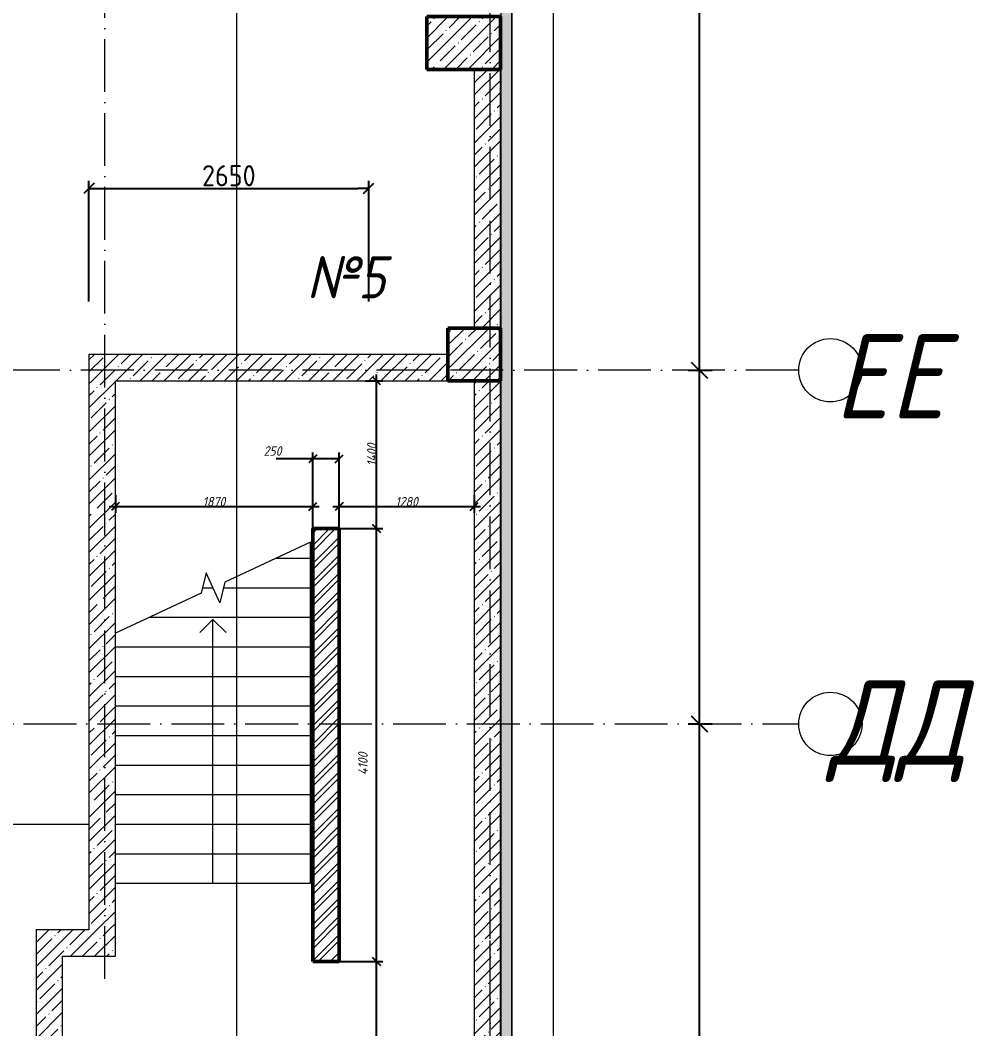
# Model space of a CAD drawing. Header units: millimetres. Extents: x -401725 to 250493, y 305116 to 802890.
# Drawn here: x -254053 to -245008, y 508059 to 517613 of the extents above; entities that cross this region are included whole.
import ezdxf

# ---------------------------------------------------------------- set-up
doc = ezdxf.new("R2010")
doc.units = ezdxf.units.MM
doc.linetypes.add('50_200_ШТРИХ_1Т_ш5_п1_п1_', pattern=[700, 500, -100, 0, -100])
for name, color, linetype, lineweight in [('A-____-____-DIMS', 7, 'Continuous', 9), ('A-FLOR-____-OTLN', 7, 'Continuous', 9), ('A-WALL-____-MCUT', 7, 'Continuous', 13), ('A-WALL-____-MCUT-1', 7, 'Continuous', 9), ('A-WALL-____-MCUT-2', 7, 'Continuous', 50), ('A-WALL-____-MCUT-3', 7, 'Continuous', 9), ('A-WALL-____-PATT-1', 7, 'Continuous', 9), ('G-____-____-TEXT', 7, 'Continuous', 9), ('S-COLS-____-MCUT', 7, 'Continuous', 50), ('S-COLS-____-OTLN', 7, 'Continuous', 9), ('S-GRID-____-IDEN', 7, 'Continuous', 9), ('S-GRID-____-OTLN-1', 7, '50_200_ШТРИХ_1Т_ш5_п1_п1_', 9), ('S-STRS-____-MBND', 7, 'Continuous', 9), ('S-STRS-____-OTLN-1', 7, 'Continuous', 9)]:
    doc.layers.add(name, color=color, linetype=linetype, lineweight=lineweight)
doc.layers.add('A-WALL-____-PATT-2', color=7, linetype='Continuous', lineweight=9, true_color=0x787878)
doc.layers.add('G-____-____-SYMB-1', color=9, linetype='Continuous', lineweight=9, true_color=0x808080)
doc.styles.add('ISOCPEUR_I', font='isocpeui.ttf', dxfattribs={"width": 0.9, "height": 2.5})
doc.styles.add('ISOCPEUR_I_7', font='isocpeui.ttf', dxfattribs={"width": 0.9, "height": 90})
doc.styles.add('СПДС', font='isocpeur.ttf', dxfattribs={"width": 0.9})
doc.dimstyles.new('ISO-1_8_0_9К_СРЕДНИЙ_Кладочные', dxfattribs={"dimscale": 304.8, "dimtxt": 89.638306, "dimasz": 0.246063, "dimexe": 0.19685, "dimexo": 0, "dimgap": 0, "dimtad": 1, "dimdec": 3, "dimrnd": 0.001, "dimdsep": 46, "dimtxsty": 'ISOCPEUR_I_7', "dimblk1": 'OBLIQUE', "dimblk2": 'OBLIQUE', "dimsah": 1, "dimcen": 0.09, "dimdle": 0.19685, "dimazin": 0, "dimtfac": 1, "dimtdec": 4, "dimtix": 1, "dimtmove": 2, "dimatfit": 3, "dimfxl": 1, "dimtvp": 1, "dimtolj": 1, "dimtzin": 0, "dimarcsym": 2})
doc.dimstyles.new('ISO-1_8_0_9К_СРЕДНИЙ_Кладочные_1', dxfattribs={"dimscale": 304.8, "dimtxt": 89.638306, "dimasz": 0.246063, "dimexe": 0.19685, "dimexo": 0, "dimgap": 0, "dimtad": 1, "dimdec": 3, "dimrnd": 0.001, "dimdsep": 46, "dimtxsty": 'ISOCPEUR_I_7', "dimblk1": 'OBLIQUE', "dimblk2": 'OBLIQUE', "dimsah": 1, "dimcen": 0.09, "dimdle": 0.19685, "dimazin": 0, "dimtfac": 1, "dimtdec": 4, "dimtix": 1, "dimtmove": 0, "dimatfit": 3, "dimfxl": 1, "dimtvp": 1, "dimtolj": 1, "dimtzin": 0, "dimarcsym": 2})
doc.dimstyles.new('ISO-1_8_0_9К_СРЕДНИЙ_Кладочные_2', dxfattribs={"dimscale": 304.8, "dimtxt": 89.638306, "dimasz": 0.246063, "dimexe": 0.19685, "dimexo": 0, "dimgap": 0, "dimtad": 1, "dimdec": 3, "dimrnd": 0.001, "dimdsep": 46, "dimtxsty": 'ISOCPEUR_I_7', "dimblk1": 'OBLIQUE', "dimblk2": 'OBLIQUE', "dimsah": 1, "dimcen": 0.09, "dimdle": 0.19685, "dimazin": 0, "dimtfac": 1, "dimtdec": 4, "dimtix": 1, "dimtmove": 1, "dimatfit": 3, "dimfxl": 1, "dimtvp": 1, "dimtolj": 1, "dimtzin": 0, "dimarcsym": 2})
doc.dimstyles.new('ISO-2_5_0_9К_БОЛЬШОЙ_ОСИ', dxfattribs={"dimscale": 304.8, "dimtxt": 248.995294, "dimasz": 0.492126, "dimexe": 0.393701, "dimexo": 0, "dimgap": 0, "dimtad": 1, "dimdec": 0, "dimzin": 0, "dimdsep": 46, "dimtxsty": 'ISOCPEUR_I', "dimblk1": 'OBLIQUE', "dimblk2": 'OBLIQUE', "dimsah": 1, "dimcen": 0.09, "dimdle": 0.393701, "dimazin": 0, "dimtfac": 1, "dimtdec": 4, "dimtix": 1, "dimtmove": 0, "dimatfit": 3, "dimfxl": 1, "dimtvp": 1, "dimtolj": 1, "dimtzin": 0, "dimarcsym": 2})
doc.dimstyles.new('Размера А3', dxfattribs={"dimtxt": 200, "dimasz": 100, "dimexe": 70, "dimexo": 100, "dimgap": 20, "dimtad": 1, "dimdec": 0, "dimrnd": 10, "dimzin": 0, "dimdsep": 46, "dimtxsty": 'СПДС', "dimblk": 'ARROWHEAD_6', "dimcen": 1, "dimclrd": 256, "dimclre": 256, "dimclrt": 256, "dimazin": 0, "dimtfac": 1, "dimtdec": 0, "dimtmove": 2, "dimatfit": 3, "dimfxl": 1, "dimtolj": 1, "dimtzin": 0, "dimarcsym": 0})
pattern_1 = [(45, (-350751.34, 459015.94), (-114.04925, 114.04925), []), (45, (-350637.3, 459015.94), (-114.04925, 114.04925), [201.612, -40.322, 3.353, -36.97])]

# ---------------------------------------------------------------- blocks, each defined once
blk = doc.blocks.new('BSC_Колонна _Прямоугольная - 500х500-V121-АР1_Кладочный план подвала в осях 1-64_Ю-ЯЯ')
at = {"layer": 'S-COLS-____-OTLN'}
h = blk.add_hatch(dxfattribs=at)
h.set_pattern_fill('FP_137', color=256, style=0, pattern_type=2)
h.set_pattern_definition([(315, (-55431.04, 101000), (114.04925, 114.04925), []), (315, (-55431.04, 100885.95), (114.04925, 114.04925), [201.613, -40.323, 3.353, -36.97])])
h.paths.add_polyline_path([(-250, -250), (250, -250), (250, 250), (-250, 250)], flags=0)
at = {"layer": 'S-COLS-____-MCUT'}
for p, q in [((250, 250), (-250, 250)), ((-250, 250), (-250, -250)), ((250, -250), (250, 250)), ((-250, -250), (250, -250))]:
    blk.add_line(p, q, dxfattribs=at)
blk = doc.blocks.new('BSC_Колонна _Прямоугольная - 500х700-V173-АР1_Кладочный план подвала в осях 1-64_Ю-ЯЯ')
at = {"layer": 'S-COLS-____-OTLN'}
h = blk.add_hatch(dxfattribs=at)
h.set_pattern_fill('FP_192', color=256, style=0, pattern_type=2)
h.set_pattern_definition([(315, (-58381.04, 100900), (114.04925, 114.04925), []), (315, (-58381.04, 100785.95), (114.04925, 114.04925), [201.613, -40.323, 3.353, -36.97])])
h.paths.add_polyline_path([(-250, -350), (250, -350), (250, 350), (-250, 350)], flags=0)
at = {"layer": 'S-COLS-____-MCUT'}
for p, q in [((250, 350), (-250, 350)), ((-250, 350), (-250, -350)), ((250, -350), (250, 350)), ((-250, -350), (250, -350))]:
    blk.add_line(p, q, dxfattribs=at)
blk = doc.blocks.new('Ось сетки - Круг_Ø6_00__ISO-2_5_0_9K_-25732049-АР1_Кладочный план подвала в осях 1-64_Ю-ЯЯ')
at = {"layer": 'S-GRID-____-IDEN'}
blk.add_circle((0, 0), 3, dxfattribs=at)
blk = doc.blocks.new('_Oblique')
at = {"color": 0, "linetype": 'ByBlock', "lineweight": -2}
blk.add_line((-0.5, -0.5), (0.5, 0.5), dxfattribs=at)
blk = doc.blocks.new('*D8400')
at = {"layer": 'A-____-____-DIMS', "color": 0, "lineweight": -2, "transparency": 16777216}
for p, q in [((-247617.1, 506127), (-247617.1, 511067)), ((-247723.2, 510947), (-247497.1, 510947)), ((-247723.2, 506247), (-247497.1, 506247))]:
    blk.add_line(p, q, dxfattribs=at)
at = {"layer": 'Defpoints', "color": 0, "transparency": 16777216}
for p in [(-247723.2, 510947), (-247617.1, 510947), (-247723.2, 506247)]:
    blk.add_point(p, dxfattribs=at)
at = {"layer": 'A-____-____-DIMS', "color": 0, "lineweight": -2, "transparency": 16777216, "xscale": 150, "yscale": 150, "zscale": 150}
for p, rotation in [((-247617.1, 510947), 90), ((-247617.1, 506247), 270)]:
    blk.add_blockref('_Oblique', p, dxfattribs=dict(at, rotation=rotation))
at = {"layer": 'A-____-____-DIMS', "color": 0, "transparency": 16777216, "insert": (-247618.4, 508597), "char_height": 2.5, "width": 781.462, "attachment_point": 5, "rotation": 90, "style": 'ISOCPEUR_I'}
blk.add_mtext('\\A1;4700', dxfattribs=at)
blk = doc.blocks.new('*D8401')
at = {"layer": 'A-____-____-DIMS', "color": 0, "lineweight": -2, "transparency": 16777216}
for p, q in [((-247617.1, 510827), (-247617.1, 514417)), ((-247723.2, 514297), (-247497.1, 514297)), ((-247723.2, 510947), (-247497.1, 510947))]:
    blk.add_line(p, q, dxfattribs=at)
at = {"layer": 'Defpoints', "color": 0, "transparency": 16777216}
for p in [(-247723.2, 514297), (-247617.1, 514297), (-247723.2, 510947)]:
    blk.add_point(p, dxfattribs=at)
at = {"layer": 'A-____-____-DIMS', "color": 0, "lineweight": -2, "transparency": 16777216, "xscale": 150, "yscale": 150, "zscale": 150}
for p, rotation in [((-247617.1, 514297), 90), ((-247617.1, 510947), 270)]:
    blk.add_blockref('_Oblique', p, dxfattribs=dict(at, rotation=rotation))
at = {"layer": 'A-____-____-DIMS', "color": 0, "transparency": 16777216, "insert": (-247618.4, 512622), "char_height": 2.5, "width": 758.478, "attachment_point": 5, "rotation": 90, "style": 'ISOCPEUR_I'}
blk.add_mtext('\\A1;3350', dxfattribs=at)
blk = doc.blocks.new('*D8402')
at = {"layer": 'A-____-____-DIMS', "color": 0, "lineweight": -2, "transparency": 16777216}
for p, q in [((-247617.1, 514177), (-247617.1, 520517)), ((-247723.2, 520397), (-247497.1, 520397)), ((-247723.2, 514297), (-247497.1, 514297))]:
    blk.add_line(p, q, dxfattribs=at)
at = {"layer": 'Defpoints', "color": 0, "transparency": 16777216}
for p in [(-247723.2, 520397), (-247617.1, 520397), (-247723.2, 514297)]:
    blk.add_point(p, dxfattribs=at)
at = {"layer": 'A-____-____-DIMS', "color": 0, "lineweight": -2, "transparency": 16777216, "xscale": 150, "yscale": 150, "zscale": 150}
for p, rotation in [((-247617.1, 520397), 90), ((-247617.1, 514297), 270)]:
    blk.add_blockref('_Oblique', p, dxfattribs=dict(at, rotation=rotation))
at = {"layer": 'A-____-____-DIMS', "color": 0, "transparency": 16777216, "insert": (-247618.4, 517347), "char_height": 2.5, "width": 701.018, "attachment_point": 5, "rotation": 90, "style": 'ISOCPEUR_I'}
blk.add_mtext('\\A1;6100', dxfattribs=at)
blk = doc.blocks.new('*D8370')
at = {"layer": 'A-____-____-DIMS', "color": 0, "lineweight": -2, "transparency": 16777216}
for p, q in [((-253151.3, 513112.9), (-253151.3, 512946.9)), ((-253211.3, 513006.9), (-251221.3, 513006.9)), ((-251281.3, 512797), (-251281.3, 513066.9))]:
    blk.add_line(p, q, dxfattribs=at)
at = {"layer": 'Defpoints', "color": 0, "transparency": 16777216}
for p in [(-253151.3, 513112.9), (-251281.3, 513006.9), (-251281.3, 512797)]:
    blk.add_point(p, dxfattribs=at)
at = {"layer": 'A-____-____-DIMS', "color": 0, "lineweight": -2, "transparency": 16777216, "xscale": 75, "yscale": 75, "zscale": 75, "rotation": 180}
blk.add_blockref('_Oblique', (-253151.3, 513006.9), dxfattribs=at)
at = {"layer": 'A-____-____-DIMS', "color": 0, "lineweight": -2, "transparency": 16777216, "xscale": 75, "yscale": 75, "zscale": 75}
blk.add_blockref('_Oblique', (-251281.3, 513006.9), dxfattribs=at)
at = {"layer": 'A-____-____-DIMS', "color": 0, "transparency": 16777216, "insert": (-252216.3, 513052.5), "char_height": 90, "width": 504.733, "attachment_point": 5, "style": 'ISOCPEUR_I_7'}
blk.add_mtext('\\A1;1870', dxfattribs=at)
blk = doc.blocks.new('*D8371')
at = {"layer": 'A-____-____-DIMS', "color": 0, "lineweight": -2, "transparency": 16777216}
for p, q in [((-251281.3, 512797), (-251281.3, 513517.1)), ((-251031.3, 512797), (-251031.3, 513517.1)), ((-251281.3, 513457.1), (-251627.7, 513457.1)), ((-251031.3, 513457.1), (-251341.3, 513457.1))]:
    blk.add_line(p, q, dxfattribs=at)
at = {"layer": 'Defpoints', "color": 0, "transparency": 16777216}
for p in [(-251031.3, 513457.1), (-251281.3, 512797), (-251031.3, 512797)]:
    blk.add_point(p, dxfattribs=at)
at = {"layer": 'A-____-____-DIMS', "color": 0, "lineweight": -2, "transparency": 16777216, "xscale": 75, "yscale": 75, "zscale": 75, "rotation": 180}
blk.add_blockref('_Oblique', (-251281.3, 513457.1), dxfattribs=at)
at = {"layer": 'A-____-____-DIMS', "color": 0, "lineweight": -2, "transparency": 16777216, "xscale": 75, "yscale": 75, "zscale": 75}
blk.add_blockref('_Oblique', (-251031.3, 513457.1), dxfattribs=at)
at = {"layer": 'A-____-____-DIMS', "color": 0, "transparency": 16777216, "insert": (-251746.4, 513577.1), "char_height": 90, "width": 409.578, "attachment_point": 1, "line_spacing_factor": 1.149209, "style": 'ISOCPEUR_I_7'}
blk.add_mtext('\\A1;250', dxfattribs=at)
blk = doc.blocks.new('*D8372')
at = {"layer": 'A-____-____-DIMS', "color": 0, "lineweight": -2, "transparency": 16777216}
for p, q in [((-249751.3, 513112.9), (-249751.3, 512946.9)), ((-251091.3, 513006.9), (-249691.3, 513006.9)), ((-251031.3, 512797), (-251031.3, 513066.9))]:
    blk.add_line(p, q, dxfattribs=at)
at = {"layer": 'Defpoints', "color": 0, "transparency": 16777216}
for p in [(-249751.3, 513112.9), (-249751.3, 513006.9), (-251031.3, 512797)]:
    blk.add_point(p, dxfattribs=at)
at = {"layer": 'A-____-____-DIMS', "color": 0, "lineweight": -2, "transparency": 16777216, "xscale": 75, "yscale": 75, "zscale": 75, "rotation": 180}
blk.add_blockref('_Oblique', (-251031.3, 513006.9), dxfattribs=at)
at = {"layer": 'A-____-____-DIMS', "color": 0, "lineweight": -2, "transparency": 16777216, "xscale": 75, "yscale": 75, "zscale": 75}
blk.add_blockref('_Oblique', (-249751.3, 513006.9), dxfattribs=at)
at = {"layer": 'A-____-____-DIMS', "color": 0, "transparency": 16777216, "insert": (-250391.3, 513051.9), "char_height": 90, "width": 504.733, "attachment_point": 5, "style": 'ISOCPEUR_I_7'}
blk.add_mtext('\\A1;1280', dxfattribs=at)
blk = doc.blocks.new('*D8373')
at = {"layer": 'A-____-____-DIMS', "color": 0, "lineweight": -2, "transparency": 16777216}
for p, q in [((-251031.3, 508697), (-250616, 508697)), ((-250676, 506037), (-250676, 508757)), ((-250782, 506097), (-250616, 506097))]:
    blk.add_line(p, q, dxfattribs=at)
at = {"layer": 'Defpoints', "color": 0, "transparency": 16777216}
for p in [(-251031.3, 508697), (-250676, 508697), (-250782, 506097)]:
    blk.add_point(p, dxfattribs=at)
at = {"layer": 'A-____-____-DIMS', "color": 0, "lineweight": -2, "transparency": 16777216, "xscale": 75, "yscale": 75, "zscale": 75}
for p, rotation in [((-250676, 508697), 90), ((-250676, 506097), 270)]:
    blk.add_blockref('_Oblique', p, dxfattribs=dict(at, rotation=rotation))
at = {"layer": 'A-____-____-DIMS', "color": 0, "transparency": 16777216, "insert": (-250721, 507397), "char_height": 90, "width": 546.104, "attachment_point": 5, "rotation": 90, "style": 'ISOCPEUR_I_7'}
blk.add_mtext('\\A1;2600', dxfattribs=at)
blk = doc.blocks.new('*D8374')
at = {"layer": 'A-____-____-DIMS', "color": 0, "lineweight": -2, "transparency": 16777216}
for p, q in [((-251031.3, 512797), (-250616, 512797)), ((-250676, 508637), (-250676, 512857)), ((-251031.3, 508697), (-250616, 508697))]:
    blk.add_line(p, q, dxfattribs=at)
at = {"layer": 'Defpoints', "color": 0, "transparency": 16777216}
for p in [(-251031.3, 512797), (-250676, 512797), (-251031.3, 508697)]:
    blk.add_point(p, dxfattribs=at)
at = {"layer": 'A-____-____-DIMS', "color": 0, "lineweight": -2, "transparency": 16777216, "xscale": 75, "yscale": 75, "zscale": 75}
for p, rotation in [((-250676, 512797), 90), ((-250676, 508697), 270)]:
    blk.add_blockref('_Oblique', p, dxfattribs=dict(at, rotation=rotation))
at = {"layer": 'A-____-____-DIMS', "color": 0, "transparency": 16777216, "insert": (-250851.1, 510464), "char_height": 90, "width": 521.281, "attachment_point": 1, "rotation": 90, "line_spacing_factor": 1.149209, "style": 'ISOCPEUR_I_7'}
blk.add_mtext('\\A1;4100', dxfattribs=at)
blk = doc.blocks.new('*D8375')
at = {"layer": 'A-____-____-DIMS', "color": 0, "lineweight": -2, "transparency": 16777216}
for p, q in [((-250676, 512737), (-250676, 514257)), ((-250782, 514197), (-250616, 514197)), ((-251031.3, 512797), (-250616, 512797))]:
    blk.add_line(p, q, dxfattribs=at)
at = {"layer": 'Defpoints', "color": 0, "transparency": 16777216}
for p in [(-250782, 514197), (-250676, 514197), (-251031.3, 512797)]:
    blk.add_point(p, dxfattribs=at)
at = {"layer": 'A-____-____-DIMS', "color": 0, "lineweight": -2, "transparency": 16777216, "xscale": 75, "yscale": 75, "zscale": 75}
for p, rotation in [((-250676, 514197), 90), ((-250676, 512797), 270)]:
    blk.add_blockref('_Oblique', p, dxfattribs=dict(at, rotation=rotation))
at = {"layer": 'A-____-____-DIMS', "color": 0, "transparency": 16777216, "insert": (-250721, 513497), "char_height": 90, "width": 521.281, "attachment_point": 5, "rotation": 90, "style": 'ISOCPEUR_I_7'}
blk.add_mtext('\\A1;1400', dxfattribs=at)
blk = doc.blocks.new('ARROWHEAD_6')
at = {"color": 0, "linetype": 'Continuous'}
for p, q in [((0, 0), (-1, 0)), ((-0.5, -0.5), (0.5, 0.5))]:
    blk.add_line(p, q, dxfattribs=at)
blk = doc.blocks.new('*D8542')
at = {"lineweight": -2, "transparency": 16777216}
for p, q in [((-253401.3, 514947), (-253401.3, 516090.1)), ((-250751.3, 514947), (-250751.3, 516090.1)), ((-253301.3, 516020.1), (-250851.3, 516020.1))]:
    blk.add_line(p, q, dxfattribs=at)
at = {"layer": 'Defpoints', "color": 0, "transparency": 16777216}
for p in [(-250751.3, 516020.1), (-253401.3, 514847), (-250751.3, 514847)]:
    blk.add_point(p, dxfattribs=at)
at = {"lineweight": -2, "transparency": 16777216, "xscale": 100, "yscale": 100, "zscale": 100, "rotation": 180}
blk.add_blockref('ARROWHEAD_6', (-253401.3, 516020.1), dxfattribs=at)
at = {"lineweight": -2, "transparency": 16777216, "xscale": 100, "yscale": 100, "zscale": 100}
blk.add_blockref('ARROWHEAD_6', (-250751.3, 516020.1), dxfattribs=at)
at = {"lineweight": 25, "transparency": 16777216, "insert": (-252076.3, 516140.1), "char_height": 200, "attachment_point": 5, "style": 'СПДС'}
blk.add_mtext('\\A1;2650', dxfattribs=at)

msp = doc.modelspace()

# ---------------------------------------------------------------- hatches: boundary and pattern name
at = {"layer": 'A-WALL-____-PATT-1'}
h = msp.add_hatch(dxfattribs=at)
h.set_pattern_fill('FP_54', color=256, style=0, pattern_type=2)
h.set_pattern_definition([(0, (-350751.34, 459015.94), (120.967, 69.841), [80.645, -161.29]), (120, (-350751.34, 459015.94), (-120.96808, 69.84086), [80.645, -161.29]), (60, (-350751.34, 459015.94), (-8e-05, 139.68186), [0, -161.29, 80.645, 0])])
h.paths.add_polyline_path([(-249448.8855, 500496.983), (-249399.3432, 500496.983), (-249399.3432, 544798.983), (-249499.3432, 544798.983), (-249499.3432, 500496.983)], flags=0)
h = msp.add_hatch(dxfattribs=at)
h.set_pattern_fill('FP_1', color=256, style=0, pattern_type=2)
h.set_pattern_definition(pattern_1)
h.paths.add_polyline_path([(-249751.3432, 514696.983), (-249501.3432, 514696.983), (-249501.3432, 517146.983), (-249751.3432, 517146.983)], flags=0)
h = msp.add_hatch(dxfattribs=at)
h.set_pattern_fill('FP_1', color=256, style=0, pattern_type=2)
h.set_pattern_definition(pattern_1)
h.paths.add_polyline_path([(-253401.3432, 514196.983), (-250001.3432, 514196.983), (-250001.3432, 514446.983), (-253401.3432, 514446.983)], flags=0)
h = msp.add_hatch(dxfattribs=at)
h.set_pattern_fill('FP_1', color=256, style=0, pattern_type=2)
h.set_pattern_definition(pattern_1)
h.paths.add_polyline_path([(-253401.3432, 508996.983), (-253151.3432, 508996.983), (-253151.3432, 514196.983), (-253401.3432, 514196.983), (-253401.3432, 509782.2217)], flags=0)
h = msp.add_hatch(dxfattribs=at)
h.set_pattern_fill('FP_1', color=256, style=0, pattern_type=2)
h.set_pattern_definition(pattern_1)
h.paths.add_polyline_path([(-249751.3432, 506096.983), (-249501.3432, 506096.983), (-249501.3432, 514196.983), (-249751.3432, 514196.983), (-249751.3432, 506553.2468)], flags=0)
h = msp.add_hatch(dxfattribs=at)
h.set_pattern_fill('FP_1', color=256, style=0, pattern_type=2)
h.set_pattern_definition(pattern_1)
h.paths.add_polyline_path([(-253651.3432, 508746.983), (-253151.3432, 508746.983), (-253151.3432, 508996.983), (-253901.3432, 508996.983), (-253901.3432, 508746.983)], flags=0)
h = msp.add_hatch(dxfattribs=at)
h.set_pattern_fill('FP_1', color=256, style=0, pattern_type=2)
h.set_pattern_definition(pattern_1)
h.paths.add_polyline_path([(-253901.3432, 506096.983), (-253651.3432, 506096.983), (-253651.3432, 506296.983), (-253901.3432, 506296.983)], flags=0)
h.paths.add_polyline_path([(-253901.3432, 507746.983), (-253651.3432, 507746.983), (-253651.3432, 508746.983), (-253901.3432, 508746.983)], flags=0)
at = {"layer": 'A-WALL-____-PATT-2'}
h = msp.add_hatch(dxfattribs=at)
h.set_pattern_fill('FP_53', color=256, style=0, pattern_type=2)
h.set_pattern_definition([(45, (-350751.34, 459015.94), (-85.53659, 85.53659), []), (45, (-350694.32, 459015.94), (-85.53659, 85.53659), [])])
h.paths.add_polyline_path([(-251281.3432, 508696.983), (-251031.3432, 508696.983), (-251031.3432, 512796.983), (-251281.3432, 512796.983)], flags=0)

# ---------------------------------------------------------------- linework, layer by layer
at = {"layer": 'A-FLOR-____-OTLN'}
for p, q in [((-249001.3432, 505846.983), (-249001.3432, 542353.6147)), ((-257501.3432, 509996.983), (-253401.3432, 509996.983))]:
    msp.add_line(p, q, dxfattribs=at)
at = {"layer": 'A-WALL-____-MCUT'}
for p, q in [((-249391.3432, 500496.983), (-249391.3432, 544806.983)), ((-249399.3432, 544798.983), (-249399.3432, 500496.983))]:
    msp.add_line(p, q, dxfattribs=at)
at = {"layer": 'A-WALL-____-MCUT-1'}
for p, q in [((-249751.3432, 517146.983), (-249751.3432, 514696.983)), ((-249501.3432, 514696.983), (-249501.3432, 517146.983)), ((-250001.3432, 514446.983), (-253401.3432, 514446.983)), ((-253401.3432, 514446.983), (-253401.3432, 508996.983)), ((-253151.3432, 514196.983), (-250001.3432, 514196.983)), ((-253151.3432, 508746.983), (-253151.3432, 514196.983)), ((-249751.3432, 514196.983), (-249751.3432, 506096.983)), ((-249501.3432, 506096.983), (-249501.3432, 514196.983)), ((-253901.3432, 508996.983), (-253901.3432, 507746.983)), ((-253401.3432, 508996.983), (-253901.3432, 508996.983)), ((-253651.3432, 507746.983), (-253651.3432, 508746.983)), ((-253651.3432, 508746.983), (-253151.3432, 508746.983))]:
    msp.add_line(p, q, dxfattribs=at)
at = {"layer": 'A-WALL-____-MCUT-2'}
for p, q in [((-251281.3432, 512796.983), (-251281.3432, 508696.983)), ((-251031.3432, 512796.983), (-251281.3432, 512796.983)), ((-251031.3432, 508696.983), (-251031.3432, 512796.983)), ((-251281.3432, 508696.983), (-251031.3432, 508696.983))]:
    msp.add_line(p, q, dxfattribs=at)
at = {"layer": 'A-WALL-____-MCUT-3'}
msp.add_line((-249499.3432, 544698.983), (-249499.3432, 500496.983), dxfattribs=at)
at = {"layer": 'G-____-____-SYMB-1'}
for p in [(-252003.1432, 545889.3146), (-252003.1432, 508452.4143)]:
    msp.add_line(p, (-252003.1432, 504422.2671), dxfattribs=at)
at = {"layer": 'S-GRID-____-OTLN-1'}
for p, q in [((-253251.3432, 508532.6233), (-253251.3432, 549908.7924)), ((-249601.3432, 499110.3507), (-249601.3432, 549908.7924)), ((-246676.9366, 514296.983), (-355420.1134, 514296.983)), ((-283424.5728, 510946.983), (-246676.9366, 510946.983)), ((-249601.3432, 454533.3346), (-249601.3432, 508896.9006))]:
    msp.add_line(p, q, dxfattribs=at)
at = {"layer": 'S-STRS-____-MBND'}
for p, q in [((-251301.3432, 512668.3175), (-252113.0548, 512289.8102)), ((-252292.3773, 512378.5935), (-252339.6317, 512184.1557)), ((-252160.3091, 512095.3724), (-252292.3773, 512378.5935)), ((-252113.0548, 512289.8102), (-252160.3091, 512095.3724)), ((-252339.6317, 512184.1557), (-253151.3432, 511805.6484))]:
    msp.add_line(p, q, dxfattribs=at)
at = {"layer": 'S-STRS-____-OTLN-1'}
for p, q in [((-251301.3432, 512516.983), (-251301.3432, 512668.3175)), ((-251625.8813, 512516.983), (-251301.3432, 512516.983)), ((-251625.8813, 512516.983), (-251301.3432, 512516.983)), ((-251301.3432, 512236.983), (-251301.3432, 512516.983)), ((-252326.7931, 512236.983), (-252226.3432, 512236.983)), ((-252326.7931, 512236.983), (-252226.3432, 512236.983)), ((-252125.8934, 512236.983), (-251301.3432, 512236.983)), ((-252125.8934, 512236.983), (-251301.3432, 512236.983)), ((-251301.3432, 511956.983), (-251301.3432, 512236.983)), ((-252826.8052, 511956.983), (-251301.3432, 511956.983)), ((-252826.8052, 511956.983), (-251301.3432, 511956.983)), ((-252226.3432, 511936.983), (-252351.3432, 511811.983)), ((-252226.3432, 511676.983), (-252226.3432, 511936.983)), ((-252226.3432, 511936.983), (-252101.3432, 511811.983)), ((-251301.3432, 511676.983), (-251301.3432, 511956.983)), ((-253151.3432, 511676.983), (-251301.3432, 511676.983)), ((-253151.3432, 511676.983), (-251301.3432, 511676.983)), ((-252226.3432, 511396.983), (-252226.3432, 511676.983)), ((-251301.3432, 511396.983), (-251301.3432, 511676.983)), ((-253151.3432, 511396.983), (-251301.3432, 511396.983)), ((-253151.3432, 511396.983), (-251301.3432, 511396.983)), ((-252226.3432, 511116.983), (-252226.3432, 511396.983)), ((-251301.3432, 511116.983), (-251301.3432, 511396.983)), ((-253151.3432, 511116.983), (-251301.3432, 511116.983)), ((-253151.3432, 511116.983), (-251301.3432, 511116.983)), ((-252226.3432, 510836.983), (-252226.3432, 511116.983)), ((-251301.3432, 510836.983), (-251301.3432, 511116.983)), ((-253151.3432, 510836.983), (-251301.3432, 510836.983)), ((-253151.3432, 510836.983), (-251301.3432, 510836.983)), ((-252226.3432, 510556.983), (-252226.3432, 510836.983)), ((-251301.3432, 510556.983), (-251301.3432, 510836.983)), ((-253151.3432, 510556.983), (-251301.3432, 510556.983)), ((-253151.3432, 510556.983), (-251301.3432, 510556.983)), ((-252226.3432, 510276.983), (-252226.3432, 510556.983)), ((-251301.3432, 510276.983), (-251301.3432, 510556.983)), ((-253151.3432, 510276.983), (-251301.3432, 510276.983)), ((-253151.3432, 510276.983), (-251301.3432, 510276.983)), ((-252226.3432, 509996.983), (-252226.3432, 510276.983)), ((-251301.3432, 509996.983), (-251301.3432, 510276.983)), ((-253151.3432, 509996.983), (-251301.3432, 509996.983)), ((-253151.3432, 509996.983), (-251301.3432, 509996.983)), ((-252226.3432, 509716.983), (-252226.3432, 509996.983)), ((-251301.3432, 509716.983), (-251301.3432, 509996.983)), ((-253151.3432, 509716.983), (-251301.3432, 509716.983)), ((-253151.3432, 509716.983), (-251301.3432, 509716.983)), ((-252226.3432, 509436.983), (-252226.3432, 509716.983)), ((-251301.3432, 509436.983), (-251301.3432, 509716.983)), ((-253151.3432, 509436.983), (-251301.3432, 509436.983)), ((-253151.3432, 509436.983), (-251301.3432, 509436.983))]:
    msp.add_line(p, q, dxfattribs=at)

# ---------------------------------------------------------------- block references
at = {"layer": 'S-COLS-____-OTLN', "rotation": 89.9999999999999}
for name, p in [('BSC_Колонна _Прямоугольная - 500х700-V173-АР1_Кладочный план подвала в осях 1-64_Ю-ЯЯ', (-249851.3432, 517396.983)), ('BSC_Колонна _Прямоугольная - 500х500-V121-АР1_Кладочный план подвала в осях 1-64_Ю-ЯЯ', (-249751.3432, 514446.983))]:
    msp.add_blockref(name, p, dxfattribs=at)
at = {"layer": 'S-GRID-____-IDEN', "xscale": 99.99999999999993, "yscale": 99.99999999999993, "zscale": 99.99999999999993}
for p, rotation in [((-246376.9366, 514296.983), 89.9999999999998), ((-246376.9366, 510946.983), 269.9999999999995)]:
    msp.add_blockref('Ось сетки - Круг_Ø6_00__ISO-2_5_0_9K_-25732049-АР1_Кладочный план подвала в осях 1-64_Ю-ЯЯ', p, dxfattribs=dict(at, rotation=rotation))

# ---------------------------------------------------------------- texts
at = {"layer": 'G-____-____-TEXT', "insert": (-251339.9806, 515377.5835), "char_height": 400, "width": 2763.416813, "attachment_point": 1, "style": 'ISOCPEUR_I'}
msp.add_mtext('№5', dxfattribs=at)
at = {"layer": 'S-GRID-____-IDEN', "char_height": 800, "attachment_point": 1, "style": 'ISOCPEUR_I'}
for s, insert, width in [('ЕЕ', (-246342.342, 514640.3125), 404.0505), ('ДД', (-246389.351, 511360.8691), 505.063125)]:
    msp.add_mtext(s, dxfattribs=dict(at, insert=insert, width=width))

# ---------------------------------------------------------------- dimensions: what is measured, and where the dimension line sits
at = {"color": 18, "lineweight": 25, "true_color": 0x000000}
dim = msp.add_linear_dim(base=(-250751.3432, 516020.1263), p1=(-253401.3432, 514846.983), p2=(-250751.3432, 514846.983), dimstyle='Размера А3', dxfattribs=at)
dim.commit()
dim.dimension.update_dxf_attribs({"geometry": '*D8542', "text_midpoint": (-252076.3432, 516140.1263)})
at = {"layer": 'A-____-____-DIMS'}
for base, p1, p2, dimstyle, override, picture, middle in [((-247617.1018, 520396.983), (-247723.1678, 514296.983), (-247723.1678, 520396.983), 'ISO-2_5_0_9К_БОЛЬШОЙ_ОСИ', {"dimtxt": 400, "dimpost": '<>', "dimfxl": 6100}, '*D8402', (-247618.3518, 517346.983)), ((-247617.1018, 514296.983), (-247723.1678, 510946.983), (-247723.1678, 514296.983), 'ISO-2_5_0_9К_БОЛЬШОЙ_ОСИ', {"dimtxt": 400, "dimpost": '<>', "dimfxl": 3350}, '*D8401', (-247618.3518, 512621.983)), ((-250675.9533, 514196.983), (-251031.3432, 512796.983), (-250782.0193, 514196.983), 'ISO-1_8_0_9К_СРЕДНИЙ_Кладочные', {"dimtxt": 400, "dimpost": '<>', "dimfxl": 1422.027568}, '*D8375', (-250720.9533, 513496.983)), ((-247617.1018, 510946.983), (-247723.1678, 506246.983), (-247723.1678, 510946.983), 'ISO-2_5_0_9К_БОЛЬШОЙ_ОСИ', {"dimtxt": 400, "dimpost": '<>', "dimfxl": 4700}, '*D8400', (-247618.3679, 508596.983)), ((-250675.9533, 508696.983), (-250782.0193, 506096.983), (-251031.3432, 508696.983), 'ISO-1_8_0_9К_СРЕДНИЙ_Кладочные', {"dimtxt": 400, "dimpost": '<>', "dimfxl": 2611.926952}, '*D8373', (-250720.9533, 507396.983))]:
    dim = msp.add_linear_dim(base=base, p1=p1, p2=p2, angle=90, dimstyle=dimstyle, override=override, dxfattribs=at)
    dim.commit()
    dim.dimension.update_dxf_attribs({"geometry": picture, "text_midpoint": middle})
dim = msp.add_linear_dim(base=(-251031.3432, 513457.1044), p1=(-251281.3432, 512796.983), p2=(-251031.3432, 512796.983), dimstyle='ISO-1_8_0_9К_СРЕДНИЙ_Кладочные_1', override={"dimtxt": 400, "dimpost": '<>', "dimfxl": 250}, dxfattribs=at)
dim.commit()
dim.dimension.update_dxf_attribs({"geometry": '*D8371', "text_midpoint": (-251541.6353, 513457.1044), "dimtype": 160})
for base, p1, p2, override, picture, middle in [((-251281.3432, 513006.8765), (-253151.3432, 513112.9425), (-251281.3432, 512796.983), {"dimtxt": 400, "dimpost": '<>', "dimfxl": 1896.504801}, '*D8370', (-252216.3432, 513052.4561)), ((-249751.3432, 513006.8765), (-251031.3432, 512796.983), (-249751.3432, 513112.9425), {"dimtxt": 400, "dimpost": '<>', "dimfxl": 1318.419684}, '*D8372', (-250391.3432, 513051.8765))]:
    dim = msp.add_linear_dim(base=base, p1=p1, p2=p2, dimstyle='ISO-1_8_0_9К_СРЕДНИЙ_Кладочные', override=override, dxfattribs=at)
    dim.commit()
    dim.dimension.update_dxf_attribs({"geometry": picture, "text_midpoint": middle})
dim = msp.add_linear_dim(base=(-250675.9533, 512796.983), p1=(-251031.3432, 508696.983), p2=(-251031.3432, 512796.983), angle=90, dimstyle='ISO-1_8_0_9К_СРЕДНИЙ_Кладочные_2', override={"dimtxt": 400, "dimpost": '<>', "dimfxl": 4100}, dxfattribs=at)
dim.commit()
dim.dimension.update_dxf_attribs({"geometry": '*D8374', "text_midpoint": (-250791.1154, 510724.6102), "dimtype": 160, "text_rotation": 90})

doc.saveas('drawing.dxf')
